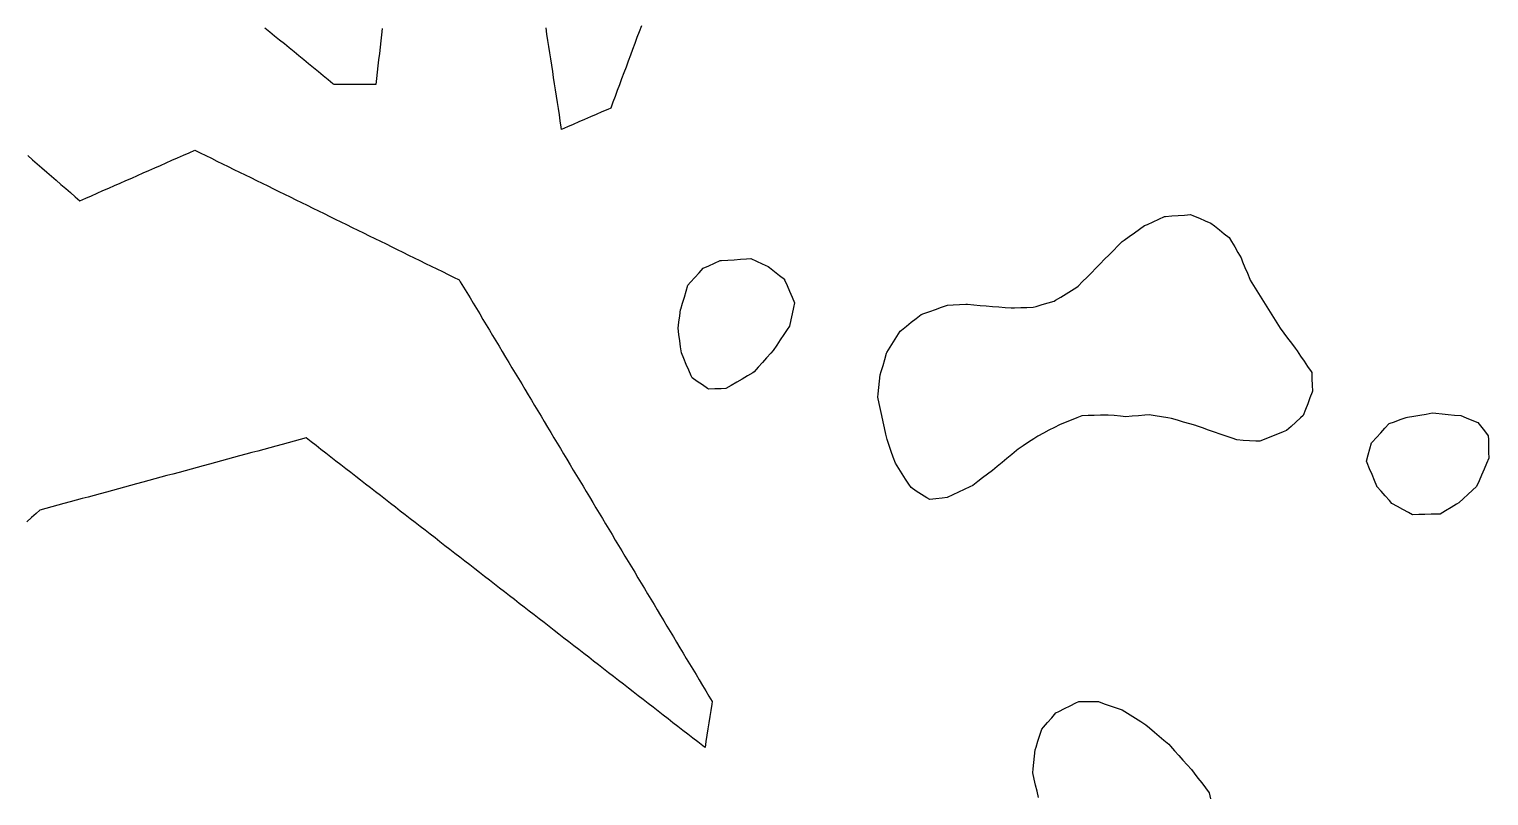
# Model space of a CAD drawing. Header units: millimetres. Extents: x 230 to 3347, y 514 to 5196.
# Drawn here: x 918.9 to 1151.4, y 3477.5 to 3599.7 of the extents above; entities that cross this region are included whole.
import ezdxf

# ---------------------------------------------------------------- set-up
doc = ezdxf.new("R2010")
doc.units = ezdxf.units.MM
for name, color, linetype in [('ALL_HOLES', 1, 'Continuous'), ('ALL_ISLANDS', 7, 'Continuous'), ('OUTLINE_ISLAND_01', 7, 'Continuous'), ('OUTLINE_ISLAND_01_HOLE_209', 1, 'Continuous'), ('OUTLINE_ISLAND_01_HOLE_213', 1, 'Continuous'), ('OUTLINE_ISLAND_01_HOLE_215', 1, 'Continuous'), ('OUTLINE_ISLAND_01_HOLE_216', 1, 'Continuous')]:
    doc.layers.add(name, color=color, linetype=linetype)

msp = doc.modelspace()

# ---------------------------------------------------------------- linework, layer by layer
at = {"layer": 'ALL_HOLES'}
for points in [[(1123.2048, 3544.9734), (1123.2482, 3543.9744), (1123.2917, 3542.9753), (1123.3351, 3541.9763), (1123.2869, 3541.8522), (1122.9247, 3540.9201), (1122.5625, 3539.988), (1122.2003, 3539.0559), (1121.8381, 3538.1238), (1121.3939, 3537.7206), (1120.6536, 3537.0483), (1119.9133, 3536.3761), (1119.1729, 3535.7039), (1118.665, 3535.5004), (1117.7367, 3535.1286), (1116.8084, 3534.7568), (1115.8801, 3534.385), (1114.9518, 3534.0131), (1114.2903, 3534.0494), (1113.2918, 3534.1041), (1112.2933, 3534.1588), (1111.2948, 3534.2136), (1110.5244, 3534.4828), (1109.5804, 3534.8127), (1108.6364, 3535.1426), (1107.6924, 3535.4725), (1106.7483, 3535.8024), (1105.8043, 3536.1323), (1104.8603, 3536.4622), (1104.718, 3536.5046), (1103.7595, 3536.7897), (1102.8011, 3537.0749), (1101.8426, 3537.3601), (1100.8841, 3537.6452), (1100.2621, 3537.7429), (1099.2742, 3537.898), (1098.2863, 3538.0531), (1097.2984, 3538.2081), (1096.6006, 3538.1554), (1095.6034, 3538.08), (1094.6063, 3538.0046), (1093.6091, 3537.9292), (1092.7476, 3538.0058), (1091.7515, 3538.0943), (1090.7555, 3538.1828), (1090.5671, 3538.1787), (1089.5673, 3538.1565), (1088.5676, 3538.1344), (1087.5678, 3538.1123), (1086.5681, 3538.0901), (1085.7807, 3537.7656), (1084.8562, 3537.3845), (1083.9316, 3537.0034), (1083.0071, 3536.6223), (1082.23, 3536.218), (1081.3429, 3535.7565), (1080.4558, 3535.2949), (1079.5687, 3534.8334), (1078.9253, 3534.4096), (1078.0901, 3533.8595), (1077.255, 3533.3094), (1076.4199, 3532.7593), (1076.1868, 3532.566), (1075.417, 3531.9278), (1074.6471, 3531.2896), (1073.8773, 3530.6514), (1073.1074, 3530.0132), (1072.3376, 3529.3749), (1071.5704, 3528.79), (1070.7751, 3528.1838), (1069.9799, 3527.5775), (1069.1846, 3526.9712), (1068.7358, 3526.7622), (1067.8293, 3526.3401), (1066.9228, 3525.918), (1066.0162, 3525.4959), (1065.1097, 3525.0738), (1064.3259, 3524.9702), (1063.3345, 3524.8393), (1062.3431, 3524.7084), (1061.8811, 3525.0056), (1061.0402, 3525.5466), (1060.1992, 3526.0877), (1059.3582, 3526.6288), (1059.022, 3527.1529), (1058.4822, 3527.9947), (1057.9423, 3528.8365), (1057.4025, 3529.6782), (1056.8626, 3530.52), (1056.5368, 3531.455), (1056.2077, 3532.3993), (1055.8787, 3533.3436), (1055.5496, 3534.288), (1055.3614, 3535.1582), (1055.1501, 3536.1356), (1054.9388, 3537.113), (1054.7274, 3538.0905), (1054.5161, 3539.0679), (1054.3048, 3540.0453), (1054.0934, 3541.0227), (1054.1522, 3541.5863), (1054.2561, 3542.5809), (1054.3599, 3543.5755), (1054.4637, 3544.5701), (1054.6268, 3545.1418), (1054.9013, 3546.1033), (1055.1758, 3547.0649), (1055.4503, 3548.0265), (1055.5332, 3548.1604), (1056.0598, 3549.0105), (1056.5864, 3549.8607), (1057.113, 3550.7108), (1057.6396, 3551.5609), (1057.8375, 3551.7183), (1058.6199, 3552.3411), (1059.4023, 3552.9638), (1060.1848, 3553.5865), (1060.9672, 3554.2093), (1061.3976, 3554.3613), (1062.3406, 3554.6942), (1063.2835, 3555.0272), (1064.2265, 3555.3601), (1065.1694, 3555.6931), (1066.0765, 3555.7429), (1067.075, 3555.7977), (1068.0735, 3555.8525), (1068.3619, 3555.829), (1069.3586, 3555.7477), (1070.3553, 3555.6665), (1071.352, 3555.5853), (1072.3487, 3555.5041), (1073.3454, 3555.4228), (1074.3421, 3555.3416), (1075.3388, 3555.2604), (1075.838, 3555.2762), (1076.8375, 3555.3077), (1077.837, 3555.3393), (1078.8365, 3555.3709), (1079.2885, 3555.5038), (1080.2479, 3555.7859), (1081.2073, 3556.0679), (1082.1667, 3556.35), (1082.3752, 3556.4758), (1083.2316, 3556.9922), (1084.0879, 3557.5086), (1084.9442, 3558.025), (1085.8006, 3558.5414), (1085.9953, 3558.7384), (1086.6983, 3559.4496), (1087.4012, 3560.1609), (1088.1042, 3560.8721), (1088.8071, 3561.5833), (1089.5101, 3562.2946), (1090.213, 3563.0058), (1090.916, 3563.717), (1091.619, 3564.4283), (1092.3219, 3565.1395), (1093.0249, 3565.8507), (1093.3194, 3566.0586), (1094.1365, 3566.6352), (1094.9535, 3567.2117), (1095.7705, 3567.7883), (1096.5876, 3568.3649), (1097.0359, 3568.5701), (1097.9452, 3568.9862), (1098.8545, 3569.4024), (1099.7638, 3569.8185), (1099.9217, 3569.8305), (1100.9188, 3569.9059), (1101.916, 3569.9814), (1102.9131, 3570.0568), (1103.9103, 3570.1323), (1104.3863, 3569.932), (1105.308, 3569.5441), (1106.2298, 3569.1563), (1107.1515, 3568.7684), (1107.7113, 3568.3265), (1108.4962, 3567.7068), (1109.2811, 3567.0872), (1110.066, 3566.4676), (1110.438, 3565.8296), (1110.9416, 3564.9657), (1111.4452, 3564.1018), (1111.9489, 3563.2379), (1112.1974, 3562.6239), (1112.5726, 3561.6969), (1112.9478, 3560.77), (1113.323, 3559.843), (1113.4178, 3559.69), (1113.9445, 3558.84), (1114.4713, 3557.99), (1114.998, 3557.14), (1115.5248, 3556.2899), (1116.0516, 3555.4399), (1116.5783, 3554.5899), (1117.1051, 3553.7399), (1117.6318, 3552.8899), (1118.1586, 3552.0399), (1118.7561, 3551.2552), (1119.3619, 3550.4596), (1119.9677, 3549.664), (1120.5735, 3548.8684), (1120.8748, 3548.4223), (1121.4346, 3547.5937), (1121.9944, 3546.7651), (1122.5542, 3545.9365), (1123.114, 3545.1078)], [(1033.8457, 3563.114), (1034.7576, 3562.7037), (1035.6695, 3562.2934), (1036.5815, 3561.883), (1036.8291, 3561.6862), (1037.6119, 3561.0639), (1038.3946, 3560.4416), (1039.1774, 3559.8193), (1039.2121, 3559.7401), (1039.6138, 3558.8243), (1040.0155, 3557.9085), (1040.4172, 3556.9928), (1040.8189, 3556.077), (1040.6411, 3555.2997), (1040.418, 3554.3249), (1040.195, 3553.3501), (1039.9719, 3552.3753), (1039.6183, 3551.8372), (1039.0691, 3551.0015), (1038.5199, 3550.1658), (1037.9707, 3549.3302), (1037.4215, 3548.4945), (1037.0192, 3548.0416), (1036.355, 3547.2941), (1035.6908, 3546.5465), (1035.0267, 3545.7989), (1034.3625, 3545.0513), (1034.1711, 3544.9391), (1033.3085, 3544.4333), (1032.4458, 3543.9275), (1031.5832, 3543.4217), (1030.7205, 3542.9159), (1029.8579, 3542.41), (1029.1035, 3542.3839), (1028.1041, 3542.3492), (1027.1047, 3542.3145), (1026.9542, 3542.4168), (1026.1273, 3542.9791), (1025.3004, 3543.5414), (1024.4735, 3544.1037), (1024.3376, 3544.4256), (1023.9489, 3545.347), (1023.5601, 3546.2683), (1023.1713, 3547.1896), (1022.7825, 3548.1109), (1022.6571, 3549.0439), (1022.5238, 3550.035), (1022.3905, 3551.0261), (1022.2573, 3552.0172), (1022.3844, 3552.9978), (1022.5131, 3553.9895), (1022.6417, 3554.9812), (1022.6655, 3555.0598), (1022.9555, 3556.0168), (1023.2455, 3556.9739), (1023.5355, 3557.9309), (1023.8255, 3558.8879), (1024.2425, 3559.3478), (1024.9143, 3560.0886), (1025.586, 3560.8294), (1026.2578, 3561.5701), (1027.128, 3561.9666), (1028.038, 3562.3812), (1028.9481, 3562.7958), (1029.1801, 3562.8109), (1030.178, 3562.8757), (1031.1759, 3562.9406), (1032.1738, 3563.0054), (1033.1717, 3563.0702)], [(1131.9392, 3530.8643), (1132.2023, 3531.829), (1132.4654, 3532.7938), (1132.7285, 3533.7585), (1132.8435, 3533.8833), (1133.5213, 3534.6186), (1134.1991, 3535.3538), (1134.8769, 3536.0891), (1135.5546, 3536.8243), (1136.3827, 3537.1283), (1137.3215, 3537.4729), (1138.2602, 3537.8175), (1138.4757, 3537.8538), (1139.4619, 3538.0197), (1140.448, 3538.1855), (1141.4342, 3538.3514), (1142.4203, 3538.5172), (1142.975, 3538.4657), (1143.9707, 3538.3733), (1144.9664, 3538.2809), (1145.9621, 3538.1884), (1146.9579, 3538.096), (1147.7942, 3537.7605), (1148.7223, 3537.3882), (1149.6504, 3537.0159), (1150.0958, 3536.4523), (1150.7158, 3535.6677), (1151.3358, 3534.8832), (1151.3498, 3534.2957), (1151.3736, 3533.296), (1151.3975, 3532.2962), (1151.4213, 3531.2965), (1151.061, 3530.4677), (1150.6623, 3529.5507), (1150.2636, 3528.6336), (1149.865, 3527.7165), (1149.4663, 3526.7994), (1148.8382, 3526.2215), (1148.1022, 3525.5444), (1147.3663, 3524.8674), (1146.6304, 3524.1903), (1146.2551, 3523.9653), (1145.3974, 3523.4512), (1144.5397, 3522.937), (1143.6819, 3522.4229), (1143.2521, 3522.4114), (1142.2525, 3522.3847), (1141.2528, 3522.358), (1140.2532, 3522.3313), (1139.2535, 3522.3046), (1138.6063, 3522.6638), (1137.732, 3523.1492), (1136.8576, 3523.6345), (1135.9833, 3524.1198), (1135.5819, 3524.5673), (1134.9142, 3525.3117), (1134.2465, 3526.0561), (1133.5788, 3526.8005), (1133.5587, 3526.8504), (1133.1845, 3527.7778), (1132.8103, 3528.7051), (1132.4362, 3529.6325), (1132.062, 3530.5599)]]:
    msp.add_lwpolyline(points, close=True, dxfattribs=at)
msp.add_lwpolyline([(1079.6704, 3477.2727), (1079.4442, 3478.2468), (1079.2181, 3479.2209), (1078.992, 3480.195), (1078.7658, 3481.1691), (1078.8356, 3481.8446), (1078.9383, 3482.8393), (1079.041, 3483.834), (1079.1438, 3484.8287), (1079.2892, 3485.2873), (1079.5915, 3486.2405), (1079.8939, 3487.1937), (1080.1962, 3488.1469), (1080.4687, 3488.4604), (1081.1247, 3489.2152), (1081.7807, 3489.9699), (1082.4368, 3490.7246), (1082.9379, 3490.9779), (1083.8304, 3491.4288), (1084.723, 3491.8798), (1085.6155, 3492.3308), (1086.0838, 3492.5674), (1087.0838, 3492.5674), (1088.0838, 3492.5674), (1089.0838, 3492.5674), (1089.2132, 3492.5229), (1090.1587, 3492.1973), (1091.1042, 3491.8718), (1092.0497, 3491.5462), (1092.9952, 3491.2206), (1093.4129, 3490.9583), (1094.2597, 3490.4264), (1095.1065, 3489.8946), (1095.9534, 3489.3627), (1096.8002, 3488.8308), (1097.3785, 3488.3348), (1098.1376, 3487.6839), (1098.8967, 3487.0329), (1099.6558, 3486.3819), (1100.4149, 3485.7309), (1100.6866, 3485.4278), (1101.3541, 3484.6832), (1102.0216, 3483.9387), (1102.6892, 3483.1941), (1103.3567, 3482.4495), (1104.0242, 3481.7049), (1104.4513, 3481.1501), (1105.0614, 3480.3578), (1105.6714, 3479.5654), (1106.2814, 3478.773), (1106.8915, 3477.9807), (1107.0763, 3477.032)], dxfattribs=at)
at = {"layer": 'ALL_ISLANDS'}
for points in [[(1016.3934, 3600.1983), (1016.0443, 3599.2613), (1015.6951, 3598.3242), (1015.346, 3597.3871), (1014.9969, 3596.45), (1014.6477, 3595.513), (1014.2986, 3594.5759), (1013.9494, 3593.6388), (1013.6003, 3592.7018), (1013.2512, 3591.7647), (1012.902, 3590.8276), (1012.5529, 3589.8906), (1012.2037, 3588.9535), (1011.8546, 3588.0164), (1011.5054, 3587.0793), (1011.0283, 3586.8725), (1010.1108, 3586.4747), (1009.1933, 3586.0769), (1008.2758, 3585.6791), (1007.3583, 3585.2814), (1006.4409, 3584.8836), (1005.5234, 3584.4858), (1004.6059, 3584.0881), (1003.6884, 3583.6903), (1003.6327, 3584.0528), (1003.4809, 3585.0412), (1003.3291, 3586.0297), (1003.1773, 3587.0181), (1003.0255, 3588.0065), (1002.8736, 3588.9949), (1002.7218, 3589.9833), (1002.57, 3590.9717), (1002.4182, 3591.9601), (1002.2664, 3592.9485), (1002.1146, 3593.9369), (1001.9628, 3594.9253), (1001.811, 3595.9137), (1001.6591, 3596.9022), (1001.5073, 3597.8906), (1001.3555, 3598.879), (1001.2037, 3599.8674)], [(975.0999, 3599.7738), (974.9874, 3598.7801), (974.8748, 3597.7865), (974.7623, 3596.7928), (974.6498, 3595.7992), (974.5373, 3594.8055), (974.4247, 3593.8119), (974.3122, 3592.8182), (974.1997, 3591.8246), (974.0871, 3590.8309), (973.4274, 3590.8308), (972.4274, 3590.8305), (971.4274, 3590.8302), (970.4274, 3590.8299), (969.4274, 3590.8296), (968.4274, 3590.8294), (967.4274, 3590.8291), (967.2487, 3590.9753), (966.4749, 3591.6087), (965.701, 3592.242), (964.9272, 3592.8754), (964.1533, 3593.5088), (963.3795, 3594.1421), (962.6056, 3594.7755), (961.8318, 3595.4089), (961.0579, 3596.0422), (960.2841, 3596.6756), (959.5102, 3597.309), (958.7363, 3597.9423), (957.9625, 3598.5757), (957.1886, 3599.2091), (956.4148, 3599.8424)], [(918.6206, 3579.5246), (919.377, 3578.8704), (920.1333, 3578.2163), (920.8896, 3577.5621), (921.646, 3576.9079), (922.4023, 3576.2537), (923.1586, 3575.5995), (923.915, 3574.9454), (924.6713, 3574.2912), (925.4277, 3573.637), (926.184, 3572.9828), (926.9403, 3572.3286), (926.9489, 3572.3324), (927.8643, 3572.735), (928.7797, 3573.1376), (929.6951, 3573.5402), (930.6105, 3573.9428), (931.5259, 3574.3453), (932.4412, 3574.7479), (933.3566, 3575.1505), (934.272, 3575.5531), (935.1874, 3575.9557), (936.1028, 3576.3583), (937.0182, 3576.7608), (937.9335, 3577.1634), (938.8489, 3577.566), (939.7643, 3577.9686), (940.6797, 3578.3712), (941.5951, 3578.7737), (942.5105, 3579.1763), (943.4258, 3579.5789), (944.3412, 3579.9815), (945.2566, 3580.3841), (946.086, 3579.9772), (946.9838, 3579.5367), (947.8816, 3579.0963), (948.7793, 3578.6558), (949.6771, 3578.2154), (950.5749, 3577.7749), (951.4727, 3577.3345), (952.3705, 3576.894), (953.2682, 3576.4536), (954.166, 3576.0131), (955.0638, 3575.5727), (955.9616, 3575.1322), (956.8593, 3574.6918), (957.7571, 3574.2513), (958.6549, 3573.8109), (959.5527, 3573.3704), (960.4505, 3572.93), (961.3482, 3572.4895), (962.246, 3572.0491), (963.1438, 3571.6086), (964.0416, 3571.1682), (964.9393, 3570.7277), (965.8371, 3570.2873), (966.7349, 3569.8468), (967.6327, 3569.4064), (968.5305, 3568.9659), (969.4282, 3568.5255), (970.326, 3568.085), (971.2238, 3567.6446), (972.1216, 3567.2041), (973.0193, 3566.7637), (973.9171, 3566.3232), (974.8149, 3565.8828), (975.7127, 3565.4423), (976.6104, 3565.0019), (977.5082, 3564.5614), (978.406, 3564.121), (979.3038, 3563.6805), (980.2016, 3563.2401), (981.0993, 3562.7996), (981.9971, 3562.3592), (982.8949, 3561.9187), (983.7927, 3561.4783), (984.6904, 3561.0378), (985.5882, 3560.5974), (986.486, 3560.1569), (987.3838, 3559.7165), (987.5507, 3559.4383), (988.0651, 3558.5807), (988.5795, 3557.7232), (989.0939, 3556.8656), (989.6083, 3556.0081), (990.1228, 3555.1505), (990.6372, 3554.293), (991.1516, 3553.4355), (991.666, 3552.5779), (992.1804, 3551.7204), (992.6948, 3550.8628), (993.2092, 3550.0053), (993.7237, 3549.1478), (994.2381, 3548.2902), (994.7525, 3547.4327), (995.2669, 3546.5751), (995.7813, 3545.7176), (996.2957, 3544.86), (996.8101, 3544.0025), (997.3246, 3543.145), (997.839, 3542.2874), (998.3534, 3541.4299), (998.8678, 3540.5723), (999.3822, 3539.7148), (999.8966, 3538.8573), (1000.411, 3537.9997), (1000.9255, 3537.1422), (1001.4399, 3536.2846), (1001.9543, 3535.4271), (1002.4687, 3534.5695), (1002.9831, 3533.712), (1003.4975, 3532.8545), (1004.0119, 3531.9969), (1004.5264, 3531.1394), (1005.0408, 3530.2818), (1005.5552, 3529.4243), (1006.0696, 3528.5667), (1006.584, 3527.7092), (1007.0984, 3526.8517), (1007.6128, 3525.9941), (1008.1273, 3525.1366), (1008.6417, 3524.279), (1009.1561, 3523.4215), (1009.6705, 3522.564), (1010.1849, 3521.7064), (1010.6993, 3520.8489), (1011.2137, 3519.9913), (1011.7282, 3519.1338), (1012.2426, 3518.2762), (1012.757, 3517.4187), (1013.2714, 3516.5612), (1013.7858, 3515.7036), (1014.3002, 3514.8461), (1014.8146, 3513.9885), (1015.3291, 3513.131), (1015.8435, 3512.2735), (1016.3579, 3511.4159), (1016.8723, 3510.5584), (1017.3867, 3509.7008), (1017.9011, 3508.8433), (1018.4155, 3507.9857), (1018.93, 3507.1282), (1019.4444, 3506.2707), (1019.9588, 3505.4131), (1020.4732, 3504.5556), (1020.9876, 3503.698), (1021.502, 3502.8405), (1022.0164, 3501.983), (1022.5309, 3501.1254), (1023.0453, 3500.2679), (1023.5597, 3499.4103), (1024.0741, 3498.5528), (1024.5885, 3497.6952), (1025.1029, 3496.8377), (1025.6173, 3495.9802), (1026.1318, 3495.1226), (1026.6462, 3494.2651), (1027.1606, 3493.4075), (1027.675, 3492.55), (1027.6088, 3492.1223), (1027.4557, 3491.1341), (1027.3026, 3490.1459), (1027.1496, 3489.1576), (1026.9965, 3488.1694), (1026.8435, 3487.1812), (1026.6904, 3486.193), (1026.5374, 3485.2048), (1026.1726, 3485.4879), (1025.3827, 3486.1011), (1024.5928, 3486.7144), (1023.8029, 3487.3276), (1023.013, 3487.9408), (1022.2231, 3488.5541), (1021.4332, 3489.1673), (1020.6433, 3489.7805), (1019.8534, 3490.3937), (1019.0635, 3491.007), (1018.2736, 3491.6202), (1017.4837, 3492.2334), (1016.6938, 3492.8467), (1015.9039, 3493.4599), (1015.114, 3494.0731), (1014.3241, 3494.6864), (1013.5342, 3495.2996), (1012.7443, 3495.9128), (1011.9543, 3496.526), (1011.1644, 3497.1393), (1010.3745, 3497.7525), (1009.5846, 3498.3657), (1008.7947, 3498.979), (1008.0048, 3499.5922), (1007.2149, 3500.2054), (1006.425, 3500.8186), (1005.6351, 3501.4319), (1004.8452, 3502.0451), (1004.0553, 3502.6583), (1003.2654, 3503.2716), (1002.4755, 3503.8848), (1001.6856, 3504.498), (1000.8957, 3505.1112), (1000.1058, 3505.7245), (999.3159, 3506.3377), (998.526, 3506.9509), (997.7361, 3507.5642), (996.9461, 3508.1774), (996.1562, 3508.7906), (995.3663, 3509.4038), (994.5764, 3510.0171), (993.7865, 3510.6303), (992.9966, 3511.2435), (992.2067, 3511.8568), (991.4168, 3512.47), (990.6269, 3513.0832), (989.837, 3513.6964), (989.0471, 3514.3097), (988.2572, 3514.9229), (987.4673, 3515.5361), (986.6774, 3516.1494), (985.8875, 3516.7626), (985.0976, 3517.3758), (984.3077, 3517.989), (983.5178, 3518.6023), (982.7279, 3519.2155), (981.9379, 3519.8287), (981.148, 3520.442), (980.3581, 3521.0552), (979.5682, 3521.6684), (978.7783, 3522.2816), (977.9884, 3522.8949), (977.1985, 3523.5081), (976.4086, 3524.1213), (975.6187, 3524.7346), (974.8288, 3525.3478), (974.0389, 3525.961), (973.249, 3526.5743), (972.4591, 3527.1875), (971.6692, 3527.8007), (970.8793, 3528.4139), (970.0894, 3529.0272), (969.2995, 3529.6404), (968.5096, 3530.2536), (967.7197, 3530.8669), (966.9297, 3531.4801), (966.1398, 3532.0933), (965.3499, 3532.7065), (964.56, 3533.3198), (963.7701, 3533.933), (962.9802, 3534.5462), (962.0362, 3534.2902), (961.0711, 3534.0284), (960.1059, 3533.7666), (959.1408, 3533.5048), (958.1757, 3533.2431), (957.2105, 3532.9813), (956.2454, 3532.7195), (955.2803, 3532.4577), (954.3152, 3532.196), (953.35, 3531.9342), (952.3849, 3531.6724), (951.4198, 3531.4106), (950.4546, 3531.1489), (949.4895, 3530.8871), (948.5244, 3530.6253), (947.5593, 3530.3635), (946.5941, 3530.1018), (945.629, 3529.84), (944.6639, 3529.5782), (943.6987, 3529.3165), (942.7336, 3529.0547), (941.7685, 3528.7929), (940.8034, 3528.5311), (939.8382, 3528.2694), (938.8731, 3528.0076), (937.908, 3527.7458), (936.9428, 3527.484), (935.9777, 3527.2223), (935.0126, 3526.9605), (934.0474, 3526.6987), (933.0823, 3526.4369), (932.1172, 3526.1752), (931.1521, 3525.9134), (930.1869, 3525.6516), (929.2218, 3525.3898), (928.2567, 3525.1281), (927.2915, 3524.8663), (926.3264, 3524.6045), (925.3613, 3524.3427), (924.3962, 3524.081), (923.431, 3523.8192), (922.4659, 3523.5574), (921.5008, 3523.2956), (920.5356, 3523.0339), (919.9757, 3522.5277), (919.2339, 3521.8571), (918.492, 3521.1865)]]:
    msp.add_lwpolyline(points, dxfattribs=at)
at = {"layer": 'OUTLINE_ISLAND_01'}
for points in [[(1016.3934, 3600.1983), (1016.0443, 3599.2613), (1015.6951, 3598.3242), (1015.346, 3597.3871), (1014.9969, 3596.45), (1014.6477, 3595.513), (1014.2986, 3594.5759), (1013.9494, 3593.6388), (1013.6003, 3592.7018), (1013.2512, 3591.7647), (1012.902, 3590.8276), (1012.5529, 3589.8906), (1012.2037, 3588.9535), (1011.8546, 3588.0164), (1011.5054, 3587.0793), (1011.0283, 3586.8725), (1010.1108, 3586.4747), (1009.1933, 3586.0769), (1008.2758, 3585.6791), (1007.3583, 3585.2814), (1006.4409, 3584.8836), (1005.5234, 3584.4858), (1004.6059, 3584.0881), (1003.6884, 3583.6903), (1003.6327, 3584.0528), (1003.4809, 3585.0412), (1003.3291, 3586.0297), (1003.1773, 3587.0181), (1003.0255, 3588.0065), (1002.8736, 3588.9949), (1002.7218, 3589.9833), (1002.57, 3590.9717), (1002.4182, 3591.9601), (1002.2664, 3592.9485), (1002.1146, 3593.9369), (1001.9628, 3594.9253), (1001.811, 3595.9137), (1001.6591, 3596.9022), (1001.5073, 3597.8906), (1001.3555, 3598.879), (1001.2037, 3599.8674)], [(975.0999, 3599.7738), (974.9874, 3598.7801), (974.8748, 3597.7865), (974.7623, 3596.7928), (974.6498, 3595.7992), (974.5373, 3594.8055), (974.4247, 3593.8119), (974.3122, 3592.8182), (974.1997, 3591.8246), (974.0871, 3590.8309), (973.4274, 3590.8308), (972.4274, 3590.8305), (971.4274, 3590.8302), (970.4274, 3590.8299), (969.4274, 3590.8296), (968.4274, 3590.8294), (967.4274, 3590.8291), (967.2487, 3590.9753), (966.4749, 3591.6087), (965.701, 3592.242), (964.9272, 3592.8754), (964.1533, 3593.5088), (963.3795, 3594.1421), (962.6056, 3594.7755), (961.8318, 3595.4089), (961.0579, 3596.0422), (960.2841, 3596.6756), (959.5102, 3597.309), (958.7363, 3597.9423), (957.9625, 3598.5757), (957.1886, 3599.2091), (956.4148, 3599.8424)], [(918.6206, 3579.5246), (919.377, 3578.8704), (920.1333, 3578.2163), (920.8896, 3577.5621), (921.646, 3576.9079), (922.4023, 3576.2537), (923.1586, 3575.5995), (923.915, 3574.9454), (924.6713, 3574.2912), (925.4277, 3573.637), (926.184, 3572.9828), (926.9403, 3572.3286), (926.9489, 3572.3324), (927.8643, 3572.735), (928.7797, 3573.1376), (929.6951, 3573.5402), (930.6105, 3573.9428), (931.5259, 3574.3453), (932.4412, 3574.7479), (933.3566, 3575.1505), (934.272, 3575.5531), (935.1874, 3575.9557), (936.1028, 3576.3583), (937.0182, 3576.7608), (937.9335, 3577.1634), (938.8489, 3577.566), (939.7643, 3577.9686), (940.6797, 3578.3712), (941.5951, 3578.7737), (942.5105, 3579.1763), (943.4258, 3579.5789), (944.3412, 3579.9815), (945.2566, 3580.3841), (946.086, 3579.9772), (946.9838, 3579.5367), (947.8816, 3579.0963), (948.7793, 3578.6558), (949.6771, 3578.2154), (950.5749, 3577.7749), (951.4727, 3577.3345), (952.3705, 3576.894), (953.2682, 3576.4536), (954.166, 3576.0131), (955.0638, 3575.5727), (955.9616, 3575.1322), (956.8593, 3574.6918), (957.7571, 3574.2513), (958.6549, 3573.8109), (959.5527, 3573.3704), (960.4505, 3572.93), (961.3482, 3572.4895), (962.246, 3572.0491), (963.1438, 3571.6086), (964.0416, 3571.1682), (964.9393, 3570.7277), (965.8371, 3570.2873), (966.7349, 3569.8468), (967.6327, 3569.4064), (968.5305, 3568.9659), (969.4282, 3568.5255), (970.326, 3568.085), (971.2238, 3567.6446), (972.1216, 3567.2041), (973.0193, 3566.7637), (973.9171, 3566.3232), (974.8149, 3565.8828), (975.7127, 3565.4423), (976.6104, 3565.0019), (977.5082, 3564.5614), (978.406, 3564.121), (979.3038, 3563.6805), (980.2016, 3563.2401), (981.0993, 3562.7996), (981.9971, 3562.3592), (982.8949, 3561.9187), (983.7927, 3561.4783), (984.6904, 3561.0378), (985.5882, 3560.5974), (986.486, 3560.1569), (987.3838, 3559.7165), (987.5507, 3559.4383), (988.0651, 3558.5807), (988.5795, 3557.7232), (989.0939, 3556.8656), (989.6083, 3556.0081), (990.1228, 3555.1505), (990.6372, 3554.293), (991.1516, 3553.4355), (991.666, 3552.5779), (992.1804, 3551.7204), (992.6948, 3550.8628), (993.2092, 3550.0053), (993.7237, 3549.1478), (994.2381, 3548.2902), (994.7525, 3547.4327), (995.2669, 3546.5751), (995.7813, 3545.7176), (996.2957, 3544.86), (996.8101, 3544.0025), (997.3246, 3543.145), (997.839, 3542.2874), (998.3534, 3541.4299), (998.8678, 3540.5723), (999.3822, 3539.7148), (999.8966, 3538.8573), (1000.411, 3537.9997), (1000.9255, 3537.1422), (1001.4399, 3536.2846), (1001.9543, 3535.4271), (1002.4687, 3534.5695), (1002.9831, 3533.712), (1003.4975, 3532.8545), (1004.0119, 3531.9969), (1004.5264, 3531.1394), (1005.0408, 3530.2818), (1005.5552, 3529.4243), (1006.0696, 3528.5667), (1006.584, 3527.7092), (1007.0984, 3526.8517), (1007.6128, 3525.9941), (1008.1273, 3525.1366), (1008.6417, 3524.279), (1009.1561, 3523.4215), (1009.6705, 3522.564), (1010.1849, 3521.7064), (1010.6993, 3520.8489), (1011.2137, 3519.9913), (1011.7282, 3519.1338), (1012.2426, 3518.2762), (1012.757, 3517.4187), (1013.2714, 3516.5612), (1013.7858, 3515.7036), (1014.3002, 3514.8461), (1014.8146, 3513.9885), (1015.3291, 3513.131), (1015.8435, 3512.2735), (1016.3579, 3511.4159), (1016.8723, 3510.5584), (1017.3867, 3509.7008), (1017.9011, 3508.8433), (1018.4155, 3507.9857), (1018.93, 3507.1282), (1019.4444, 3506.2707), (1019.9588, 3505.4131), (1020.4732, 3504.5556), (1020.9876, 3503.698), (1021.502, 3502.8405), (1022.0164, 3501.983), (1022.5309, 3501.1254), (1023.0453, 3500.2679), (1023.5597, 3499.4103), (1024.0741, 3498.5528), (1024.5885, 3497.6952), (1025.1029, 3496.8377), (1025.6173, 3495.9802), (1026.1318, 3495.1226), (1026.6462, 3494.2651), (1027.1606, 3493.4075), (1027.675, 3492.55), (1027.6088, 3492.1223), (1027.4557, 3491.1341), (1027.3026, 3490.1459), (1027.1496, 3489.1576), (1026.9965, 3488.1694), (1026.8435, 3487.1812), (1026.6904, 3486.193), (1026.5374, 3485.2048), (1026.1726, 3485.4879), (1025.3827, 3486.1011), (1024.5928, 3486.7144), (1023.8029, 3487.3276), (1023.013, 3487.9408), (1022.2231, 3488.5541), (1021.4332, 3489.1673), (1020.6433, 3489.7805), (1019.8534, 3490.3937), (1019.0635, 3491.007), (1018.2736, 3491.6202), (1017.4837, 3492.2334), (1016.6938, 3492.8467), (1015.9039, 3493.4599), (1015.114, 3494.0731), (1014.3241, 3494.6864), (1013.5342, 3495.2996), (1012.7443, 3495.9128), (1011.9543, 3496.526), (1011.1644, 3497.1393), (1010.3745, 3497.7525), (1009.5846, 3498.3657), (1008.7947, 3498.979), (1008.0048, 3499.5922), (1007.2149, 3500.2054), (1006.425, 3500.8186), (1005.6351, 3501.4319), (1004.8452, 3502.0451), (1004.0553, 3502.6583), (1003.2654, 3503.2716), (1002.4755, 3503.8848), (1001.6856, 3504.498), (1000.8957, 3505.1112), (1000.1058, 3505.7245), (999.3159, 3506.3377), (998.526, 3506.9509), (997.7361, 3507.5642), (996.9461, 3508.1774), (996.1562, 3508.7906), (995.3663, 3509.4038), (994.5764, 3510.0171), (993.7865, 3510.6303), (992.9966, 3511.2435), (992.2067, 3511.8568), (991.4168, 3512.47), (990.6269, 3513.0832), (989.837, 3513.6964), (989.0471, 3514.3097), (988.2572, 3514.9229), (987.4673, 3515.5361), (986.6774, 3516.1494), (985.8875, 3516.7626), (985.0976, 3517.3758), (984.3077, 3517.989), (983.5178, 3518.6023), (982.7279, 3519.2155), (981.9379, 3519.8287), (981.148, 3520.442), (980.3581, 3521.0552), (979.5682, 3521.6684), (978.7783, 3522.2816), (977.9884, 3522.8949), (977.1985, 3523.5081), (976.4086, 3524.1213), (975.6187, 3524.7346), (974.8288, 3525.3478), (974.0389, 3525.961), (973.249, 3526.5743), (972.4591, 3527.1875), (971.6692, 3527.8007), (970.8793, 3528.4139), (970.0894, 3529.0272), (969.2995, 3529.6404), (968.5096, 3530.2536), (967.7197, 3530.8669), (966.9297, 3531.4801), (966.1398, 3532.0933), (965.3499, 3532.7065), (964.56, 3533.3198), (963.7701, 3533.933), (962.9802, 3534.5462), (962.0362, 3534.2902), (961.0711, 3534.0284), (960.1059, 3533.7666), (959.1408, 3533.5048), (958.1757, 3533.2431), (957.2105, 3532.9813), (956.2454, 3532.7195), (955.2803, 3532.4577), (954.3152, 3532.196), (953.35, 3531.9342), (952.3849, 3531.6724), (951.4198, 3531.4106), (950.4546, 3531.1489), (949.4895, 3530.8871), (948.5244, 3530.6253), (947.5593, 3530.3635), (946.5941, 3530.1018), (945.629, 3529.84), (944.6639, 3529.5782), (943.6987, 3529.3165), (942.7336, 3529.0547), (941.7685, 3528.7929), (940.8034, 3528.5311), (939.8382, 3528.2694), (938.8731, 3528.0076), (937.908, 3527.7458), (936.9428, 3527.484), (935.9777, 3527.2223), (935.0126, 3526.9605), (934.0474, 3526.6987), (933.0823, 3526.4369), (932.1172, 3526.1752), (931.1521, 3525.9134), (930.1869, 3525.6516), (929.2218, 3525.3898), (928.2567, 3525.1281), (927.2915, 3524.8663), (926.3264, 3524.6045), (925.3613, 3524.3427), (924.3962, 3524.081), (923.431, 3523.8192), (922.4659, 3523.5574), (921.5008, 3523.2956), (920.5356, 3523.0339), (919.9757, 3522.5277), (919.2339, 3521.8571), (918.492, 3521.1865)]]:
    msp.add_lwpolyline(points, dxfattribs=at)
at = {"layer": 'OUTLINE_ISLAND_01_HOLE_209'}
msp.add_lwpolyline([(1079.6704, 3477.2727), (1079.4442, 3478.2468), (1079.2181, 3479.2209), (1078.992, 3480.195), (1078.7658, 3481.1691), (1078.8356, 3481.8446), (1078.9383, 3482.8393), (1079.041, 3483.834), (1079.1438, 3484.8287), (1079.2892, 3485.2873), (1079.5915, 3486.2405), (1079.8939, 3487.1937), (1080.1962, 3488.1469), (1080.4687, 3488.4604), (1081.1247, 3489.2152), (1081.7807, 3489.9699), (1082.4368, 3490.7246), (1082.9379, 3490.9779), (1083.8304, 3491.4288), (1084.723, 3491.8798), (1085.6155, 3492.3308), (1086.0838, 3492.5674), (1087.0838, 3492.5674), (1088.0838, 3492.5674), (1089.0838, 3492.5674), (1089.2132, 3492.5229), (1090.1587, 3492.1973), (1091.1042, 3491.8718), (1092.0497, 3491.5462), (1092.9952, 3491.2206), (1093.4129, 3490.9583), (1094.2597, 3490.4264), (1095.1065, 3489.8946), (1095.9534, 3489.3627), (1096.8002, 3488.8308), (1097.3785, 3488.3348), (1098.1376, 3487.6839), (1098.8967, 3487.0329), (1099.6558, 3486.3819), (1100.4149, 3485.7309), (1100.6866, 3485.4278), (1101.3541, 3484.6832), (1102.0216, 3483.9387), (1102.6892, 3483.1941), (1103.3567, 3482.4495), (1104.0242, 3481.7049), (1104.4513, 3481.1501), (1105.0614, 3480.3578), (1105.6714, 3479.5654), (1106.2814, 3478.773), (1106.8915, 3477.9807), (1107.0763, 3477.032)], dxfattribs=at)
at = {"layer": 'OUTLINE_ISLAND_01_HOLE_213'}
msp.add_lwpolyline([(1131.9392, 3530.8643), (1132.2023, 3531.829), (1132.4654, 3532.7938), (1132.7285, 3533.7585), (1132.8435, 3533.8833), (1133.5213, 3534.6186), (1134.1991, 3535.3538), (1134.8769, 3536.0891), (1135.5546, 3536.8243), (1136.3827, 3537.1283), (1137.3215, 3537.4729), (1138.2602, 3537.8175), (1138.4757, 3537.8538), (1139.4619, 3538.0197), (1140.448, 3538.1855), (1141.4342, 3538.3514), (1142.4203, 3538.5172), (1142.975, 3538.4657), (1143.9707, 3538.3733), (1144.9664, 3538.2809), (1145.9621, 3538.1884), (1146.9579, 3538.096), (1147.7942, 3537.7605), (1148.7223, 3537.3882), (1149.6504, 3537.0159), (1150.0958, 3536.4523), (1150.7158, 3535.6677), (1151.3358, 3534.8832), (1151.3498, 3534.2957), (1151.3736, 3533.296), (1151.3975, 3532.2962), (1151.4213, 3531.2965), (1151.061, 3530.4677), (1150.6623, 3529.5507), (1150.2636, 3528.6336), (1149.865, 3527.7165), (1149.4663, 3526.7994), (1148.8382, 3526.2215), (1148.1022, 3525.5444), (1147.3663, 3524.8674), (1146.6304, 3524.1903), (1146.2551, 3523.9653), (1145.3974, 3523.4512), (1144.5397, 3522.937), (1143.6819, 3522.4229), (1143.2521, 3522.4114), (1142.2525, 3522.3847), (1141.2528, 3522.358), (1140.2532, 3522.3313), (1139.2535, 3522.3046), (1138.6063, 3522.6638), (1137.732, 3523.1492), (1136.8576, 3523.6345), (1135.9833, 3524.1198), (1135.5819, 3524.5673), (1134.9142, 3525.3117), (1134.2465, 3526.0561), (1133.5788, 3526.8005), (1133.5587, 3526.8504), (1133.1845, 3527.7778), (1132.8103, 3528.7051), (1132.4362, 3529.6325), (1132.062, 3530.5599)], close=True, dxfattribs=at)
at = {"layer": 'OUTLINE_ISLAND_01_HOLE_215'}
msp.add_lwpolyline([(1033.8457, 3563.114), (1034.7576, 3562.7037), (1035.6695, 3562.2934), (1036.5815, 3561.883), (1036.8291, 3561.6862), (1037.6119, 3561.0639), (1038.3946, 3560.4416), (1039.1774, 3559.8193), (1039.2121, 3559.7401), (1039.6138, 3558.8243), (1040.0155, 3557.9085), (1040.4172, 3556.9928), (1040.8189, 3556.077), (1040.6411, 3555.2997), (1040.418, 3554.3249), (1040.195, 3553.3501), (1039.9719, 3552.3753), (1039.6183, 3551.8372), (1039.0691, 3551.0015), (1038.5199, 3550.1658), (1037.9707, 3549.3302), (1037.4215, 3548.4945), (1037.0192, 3548.0416), (1036.355, 3547.2941), (1035.6908, 3546.5465), (1035.0267, 3545.7989), (1034.3625, 3545.0513), (1034.1711, 3544.9391), (1033.3085, 3544.4333), (1032.4458, 3543.9275), (1031.5832, 3543.4217), (1030.7205, 3542.9159), (1029.8579, 3542.41), (1029.1035, 3542.3839), (1028.1041, 3542.3492), (1027.1047, 3542.3145), (1026.9542, 3542.4168), (1026.1273, 3542.9791), (1025.3004, 3543.5414), (1024.4735, 3544.1037), (1024.3376, 3544.4256), (1023.9489, 3545.347), (1023.5601, 3546.2683), (1023.1713, 3547.1896), (1022.7825, 3548.1109), (1022.6571, 3549.0439), (1022.5238, 3550.035), (1022.3905, 3551.0261), (1022.2573, 3552.0172), (1022.3844, 3552.9978), (1022.5131, 3553.9895), (1022.6417, 3554.9812), (1022.6655, 3555.0598), (1022.9555, 3556.0168), (1023.2455, 3556.9739), (1023.5355, 3557.9309), (1023.8255, 3558.8879), (1024.2425, 3559.3478), (1024.9143, 3560.0886), (1025.586, 3560.8294), (1026.2578, 3561.5701), (1027.128, 3561.9666), (1028.038, 3562.3812), (1028.9481, 3562.7958), (1029.1801, 3562.8109), (1030.178, 3562.8757), (1031.1759, 3562.9406), (1032.1738, 3563.0054), (1033.1717, 3563.0702)], close=True, dxfattribs=at)
at = {"layer": 'OUTLINE_ISLAND_01_HOLE_216'}
msp.add_lwpolyline([(1123.2048, 3544.9734), (1123.2482, 3543.9744), (1123.2917, 3542.9753), (1123.3351, 3541.9763), (1123.2869, 3541.8522), (1122.9247, 3540.9201), (1122.5625, 3539.988), (1122.2003, 3539.0559), (1121.8381, 3538.1238), (1121.3939, 3537.7206), (1120.6536, 3537.0483), (1119.9133, 3536.3761), (1119.1729, 3535.7039), (1118.665, 3535.5004), (1117.7367, 3535.1286), (1116.8084, 3534.7568), (1115.8801, 3534.385), (1114.9518, 3534.0131), (1114.2903, 3534.0494), (1113.2918, 3534.1041), (1112.2933, 3534.1588), (1111.2948, 3534.2136), (1110.5244, 3534.4828), (1109.5804, 3534.8127), (1108.6364, 3535.1426), (1107.6924, 3535.4725), (1106.7483, 3535.8024), (1105.8043, 3536.1323), (1104.8603, 3536.4622), (1104.718, 3536.5046), (1103.7595, 3536.7897), (1102.8011, 3537.0749), (1101.8426, 3537.3601), (1100.8841, 3537.6452), (1100.2621, 3537.7429), (1099.2742, 3537.898), (1098.2863, 3538.0531), (1097.2984, 3538.2081), (1096.6006, 3538.1554), (1095.6034, 3538.08), (1094.6063, 3538.0046), (1093.6091, 3537.9292), (1092.7476, 3538.0058), (1091.7515, 3538.0943), (1090.7555, 3538.1828), (1090.5671, 3538.1787), (1089.5673, 3538.1565), (1088.5676, 3538.1344), (1087.5678, 3538.1123), (1086.5681, 3538.0901), (1085.7807, 3537.7656), (1084.8562, 3537.3845), (1083.9316, 3537.0034), (1083.0071, 3536.6223), (1082.23, 3536.218), (1081.3429, 3535.7565), (1080.4558, 3535.2949), (1079.5687, 3534.8334), (1078.9253, 3534.4096), (1078.0901, 3533.8595), (1077.255, 3533.3094), (1076.4199, 3532.7593), (1076.1868, 3532.566), (1075.417, 3531.9278), (1074.6471, 3531.2896), (1073.8773, 3530.6514), (1073.1074, 3530.0132), (1072.3376, 3529.3749), (1071.5704, 3528.79), (1070.7751, 3528.1838), (1069.9799, 3527.5775), (1069.1846, 3526.9712), (1068.7358, 3526.7622), (1067.8293, 3526.3401), (1066.9228, 3525.918), (1066.0162, 3525.4959), (1065.1097, 3525.0738), (1064.3259, 3524.9702), (1063.3345, 3524.8393), (1062.3431, 3524.7084), (1061.8811, 3525.0056), (1061.0402, 3525.5466), (1060.1992, 3526.0877), (1059.3582, 3526.6288), (1059.022, 3527.1529), (1058.4822, 3527.9947), (1057.9423, 3528.8365), (1057.4025, 3529.6782), (1056.8626, 3530.52), (1056.5368, 3531.455), (1056.2077, 3532.3993), (1055.8787, 3533.3436), (1055.5496, 3534.288), (1055.3614, 3535.1582), (1055.1501, 3536.1356), (1054.9388, 3537.113), (1054.7274, 3538.0905), (1054.5161, 3539.0679), (1054.3048, 3540.0453), (1054.0934, 3541.0227), (1054.1522, 3541.5863), (1054.2561, 3542.5809), (1054.3599, 3543.5755), (1054.4637, 3544.5701), (1054.6268, 3545.1418), (1054.9013, 3546.1033), (1055.1758, 3547.0649), (1055.4503, 3548.0265), (1055.5332, 3548.1604), (1056.0598, 3549.0105), (1056.5864, 3549.8607), (1057.113, 3550.7108), (1057.6396, 3551.5609), (1057.8375, 3551.7183), (1058.6199, 3552.3411), (1059.4023, 3552.9638), (1060.1848, 3553.5865), (1060.9672, 3554.2093), (1061.3976, 3554.3613), (1062.3406, 3554.6942), (1063.2835, 3555.0272), (1064.2265, 3555.3601), (1065.1694, 3555.6931), (1066.0765, 3555.7429), (1067.075, 3555.7977), (1068.0735, 3555.8525), (1068.3619, 3555.829), (1069.3586, 3555.7477), (1070.3553, 3555.6665), (1071.352, 3555.5853), (1072.3487, 3555.5041), (1073.3454, 3555.4228), (1074.3421, 3555.3416), (1075.3388, 3555.2604), (1075.838, 3555.2762), (1076.8375, 3555.3077), (1077.837, 3555.3393), (1078.8365, 3555.3709), (1079.2885, 3555.5038), (1080.2479, 3555.7859), (1081.2073, 3556.0679), (1082.1667, 3556.35), (1082.3752, 3556.4758), (1083.2316, 3556.9922), (1084.0879, 3557.5086), (1084.9442, 3558.025), (1085.8006, 3558.5414), (1085.9953, 3558.7384), (1086.6983, 3559.4496), (1087.4012, 3560.1609), (1088.1042, 3560.8721), (1088.8071, 3561.5833), (1089.5101, 3562.2946), (1090.213, 3563.0058), (1090.916, 3563.717), (1091.619, 3564.4283), (1092.3219, 3565.1395), (1093.0249, 3565.8507), (1093.3194, 3566.0586), (1094.1365, 3566.6352), (1094.9535, 3567.2117), (1095.7705, 3567.7883), (1096.5876, 3568.3649), (1097.0359, 3568.5701), (1097.9452, 3568.9862), (1098.8545, 3569.4024), (1099.7638, 3569.8185), (1099.9217, 3569.8305), (1100.9188, 3569.9059), (1101.916, 3569.9814), (1102.9131, 3570.0568), (1103.9103, 3570.1323), (1104.3863, 3569.932), (1105.308, 3569.5441), (1106.2298, 3569.1563), (1107.1515, 3568.7684), (1107.7113, 3568.3265), (1108.4962, 3567.7068), (1109.2811, 3567.0872), (1110.066, 3566.4676), (1110.438, 3565.8296), (1110.9416, 3564.9657), (1111.4452, 3564.1018), (1111.9489, 3563.2379), (1112.1974, 3562.6239), (1112.5726, 3561.6969), (1112.9478, 3560.77), (1113.323, 3559.843), (1113.4178, 3559.69), (1113.9445, 3558.84), (1114.4713, 3557.99), (1114.998, 3557.14), (1115.5248, 3556.2899), (1116.0516, 3555.4399), (1116.5783, 3554.5899), (1117.1051, 3553.7399), (1117.6318, 3552.8899), (1118.1586, 3552.0399), (1118.7561, 3551.2552), (1119.3619, 3550.4596), (1119.9677, 3549.664), (1120.5735, 3548.8684), (1120.8748, 3548.4223), (1121.4346, 3547.5937), (1121.9944, 3546.7651), (1122.5542, 3545.9365), (1123.114, 3545.1078)], close=True, dxfattribs=at)

doc.saveas('drawing.dxf')
